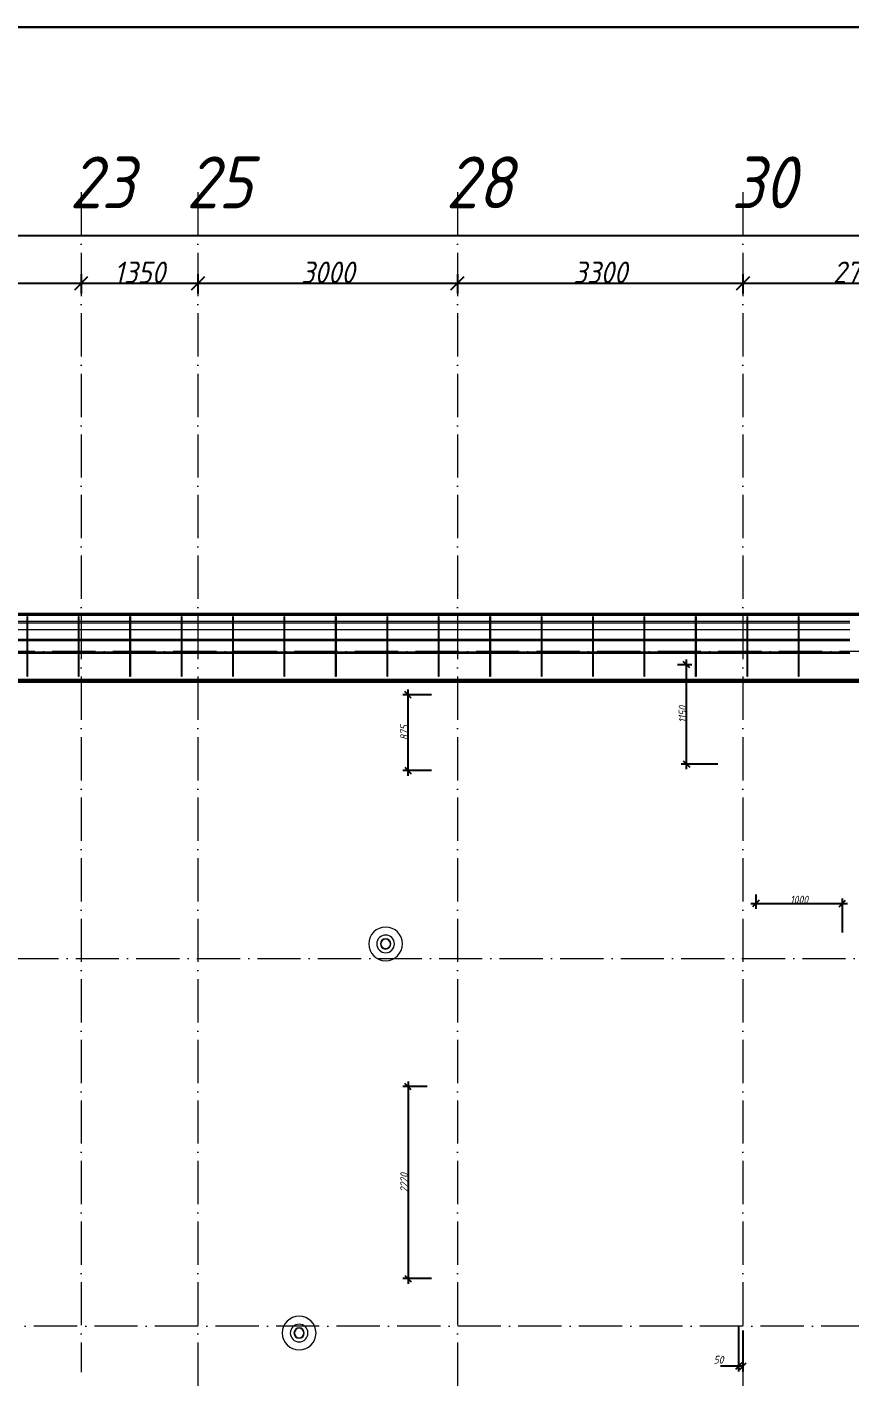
# Model space of a CAD drawing. Header units: millimetres. Extents: x -606178 to 312196, y -19338 to 632709.
# Drawn here: x -230927 to -221414, y 528953 to 544597 of the extents above; entities that cross this region are included whole.
import ezdxf

# ---------------------------------------------------------------- set-up
doc = ezdxf.new("R2010")
doc.units = ezdxf.units.MM
doc.linetypes.add('50_200_ШТРИХ_1Т_ш5_п1_п1_', pattern=[700, 500, -100, 0, -100])
for name, color, linetype, lineweight in [('A-____-____-DIMS', 7, 'Continuous', 9), ('A-FLOR-____-OTLN', 7, 'Continuous', 9), ('A-GENM-____-MCUT', 7, 'Continuous', 25), ('A-GENM-____-OTLN', 7, 'Continuous', 9), ('A-ROOF-____-OTLN', 7, 'Continuous', 9), ('A-WALL-____-OTLN', 7, 'Continuous', 9), ('S-GRID-____-IDEN', 7, 'Continuous', 9), ('S-GRID-____-OTLN-1', 7, '50_200_ШТРИХ_1Т_ш5_п1_п1_', 9), ('Текстовые примечания', 7, 'Continuous', 9)]:
    doc.layers.add(name, color=color, linetype=linetype, lineweight=lineweight)
doc.styles.add('ISOCPEUR_I_7', font='isocpeui.ttf', dxfattribs={"width": 0.9, "height": 90})
doc.styles.add('ISOCPEUR_I_9', font='isocpeui.ttf', dxfattribs={"width": 0.9, "height": 250})
doc.dimstyles.new('ISO-1_8_0_9К_СРЕДНИЙ_Кладочные_1', dxfattribs={"dimscale": 304.8, "dimtxt": 89.638306, "dimasz": 0.246063, "dimexe": 0.19685, "dimexo": 0, "dimgap": 0, "dimtad": 1, "dimdec": 3, "dimrnd": 0.001, "dimdsep": 46, "dimtxsty": 'ISOCPEUR_I_7', "dimblk1": 'OBLIQUE', "dimblk2": 'OBLIQUE', "dimsah": 1, "dimcen": 0.09, "dimdle": 0.19685, "dimazin": 0, "dimtfac": 1, "dimtdec": 4, "dimtix": 1, "dimtmove": 0, "dimatfit": 3, "dimfxl": 1, "dimtvp": 1, "dimtolj": 1, "dimtzin": 0, "dimarcsym": 2})
doc.dimstyles.new('ISO-1_8_0_9К_СРЕДНИЙ_Кладочные_2', dxfattribs={"dimscale": 304.8, "dimtxt": 89.638306, "dimasz": 0.246063, "dimexe": 0.19685, "dimexo": 0, "dimgap": 0, "dimtad": 1, "dimdec": 3, "dimrnd": 0.001, "dimdsep": 46, "dimtxsty": 'ISOCPEUR_I_7', "dimblk1": 'OBLIQUE', "dimblk2": 'OBLIQUE', "dimsah": 1, "dimcen": 0.09, "dimdle": 0.19685, "dimazin": 0, "dimtfac": 1, "dimtdec": 4, "dimtix": 1, "dimtmove": 1, "dimatfit": 3, "dimfxl": 1, "dimtvp": 1, "dimtolj": 1, "dimtzin": 0, "dimarcsym": 2})
doc.dimstyles.new('ISO-2_5_0_9К_БОЛЬШОЙ_ОСИ', dxfattribs={"dimscale": 304.8, "dimtxt": 248.995294, "dimasz": 0.492126, "dimexe": 0.393701, "dimexo": 0, "dimgap": 0, "dimtad": 1, "dimdec": 0, "dimzin": 0, "dimdsep": 46, "dimtxsty": 'ISOCPEUR_I_9', "dimblk1": 'OBLIQUE', "dimblk2": 'OBLIQUE', "dimsah": 1, "dimcen": 0.09, "dimdle": 0.393701, "dimazin": 0, "dimtfac": 1, "dimtdec": 4, "dimtix": 1, "dimtmove": 0, "dimatfit": 3, "dimfxl": 1, "dimtvp": 1, "dimtolj": 1, "dimtzin": 0, "dimarcsym": 2})
doc.dimstyles.new('ISO-2_5_0_9К_БОЛЬШОЙ_ОСИ_2', dxfattribs={"dimscale": 304.8, "dimtxt": 248.995294, "dimasz": 0.492126, "dimexe": 0.393701, "dimexo": 0, "dimgap": 0, "dimtad": 1, "dimdec": 0, "dimzin": 0, "dimdsep": 46, "dimtxsty": 'ISOCPEUR_I_9', "dimblk1": 'OBLIQUE', "dimblk2": 'OBLIQUE', "dimsah": 1, "dimcen": 0.09, "dimdle": 0.393701, "dimazin": 0, "dimtfac": 1, "dimtdec": 4, "dimtix": 1, "dimtmove": 2, "dimatfit": 3, "dimfxl": 1, "dimtvp": 1, "dimtolj": 1, "dimtzin": 0, "dimarcsym": 2})

# ---------------------------------------------------------------- blocks, each defined once
blk = doc.blocks.new('141_Фартук_СКБ - 141_Фартук_СКБ_вентфасад-30031396-АР1_План отверстий 2 этажа в осях 1-64_Ю-ЯЯ')
at = {"layer": 'A-GENM-____-MCUT'}
for p, q in [((26160, 758), (0, 758)), ((0, 757), (26160, 757)), ((26160, -29), (0, -29)), ((0, -30), (26160, -30))]:
    blk.add_line(p, q, dxfattribs=at)
at = {"layer": 'A-GENM-____-OTLN'}
for p, q in [((0, 765), (26160, 765)), ((0, 752), (26160, 752)), ((0, 743), (26160, 743)), ((0, 743), (26160, 743)), ((0, -11), (26160, -11)), ((0, -12), (26160, -12))]:
    blk.add_line(p, q, dxfattribs=at)
blk = doc.blocks.new('Элемент крепления - Пластина-30015157-АР1_План отверстий 2 этажа в осях 1-64_Ю-ЯЯ')
at = {"layer": 'A-GENM-____-OTLN'}
for p, q in [((25651, 85294), (25651, 85988)), ((25651, 85988), (25656, 85988)), ((25656, 85988), (25656, 85294)), ((25656, 85294), (25651, 85294))]:
    blk.add_line(p, q, dxfattribs=at)
blk = doc.blocks.new('Швеллер - 140х58-30031487-АР1_План отверстий 2 этажа в осях 1-64_Ю-ЯЯ')
at = {"layer": 'A-GENM-____-MCUT'}
for p, q in [((-2975, 75), (-3565, 75)), ((-3565, 71), (-2975, 71)), ((-2381, 75), (-2970, 75)), ((-2970, 71), (-2381, 71)), ((-1786, 75), (-2376, 75)), ((-2376, 71), (-1786, 71)), ((-1192, 75), (-1781, 75)), ((-1781, 71), (-1192, 71)), ((-597, 75), (-1187, 75)), ((-1187, 71), (-597, 71)), ((-3, 75), (-592, 75)), ((-592, 71), (-3, 71)), ((592, 75), (2, 75)), ((2, 71), (592, 71)), ((1187, 75), (597, 75)), ((597, 71), (1187, 71)), ((1781, 75), (1192, 75)), ((1192, 71), (1781, 71)), ((2376, 75), (1786, 75)), ((1786, 71), (2376, 71)), ((2970, 75), (2381, 75)), ((2381, 71), (2970, 71)), ((3565, 75), (2975, 75)), ((2975, 71), (3565, 71)), ((4159, 75), (3570, 75)), ((3570, 71), (4159, 71)), ((4754, 75), (4164, 75)), ((4164, 71), (4754, 71)), ((5348, 75), (4759, 75)), ((4759, 71), (5348, 71)), ((5943, 75), (5353, 75)), ((5353, 71), (5943, 71)), ((6538, 75), (5948, 75)), ((5948, 71), (6538, 71)), ((-2975, -71), (-3565, -71)), ((-3565, -75), (-2975, -75)), ((-2381, -71), (-2970, -71)), ((-2970, -75), (-2381, -75)), ((-1786, -71), (-2376, -71)), ((-2376, -75), (-1786, -75)), ((-1192, -71), (-1781, -71)), ((-1781, -75), (-1192, -75)), ((-597, -71), (-1187, -71)), ((-1187, -75), (-597, -75)), ((-3, -71), (-592, -71)), ((-592, -75), (-3, -75)), ((592, -71), (2, -71)), ((2, -75), (592, -75)), ((1187, -71), (597, -71)), ((597, -75), (1187, -75)), ((1781, -71), (1192, -71)), ((1192, -75), (1781, -75)), ((2376, -71), (1786, -71)), ((1786, -75), (2376, -75)), ((2970, -71), (2381, -71)), ((2381, -75), (2970, -75)), ((3565, -71), (2975, -71)), ((2975, -75), (3565, -75)), ((4159, -71), (3570, -71)), ((3570, -75), (4159, -75)), ((4754, -71), (4164, -71)), ((4164, -75), (4754, -75)), ((5348, -71), (4759, -71)), ((4759, -75), (5348, -75)), ((5943, -71), (5353, -71)), ((5353, -75), (5943, -75)), ((6538, -71), (5948, -71)), ((5948, -75), (6538, -75))]:
    blk.add_line(p, q, dxfattribs=at)
blk = doc.blocks.new('Кровельный аэратор - 143_Кровельный аэратор-15605992-АР1_План отверстий 2 этажа в осях 1-64_Ю-ЯЯ')
at = {"layer": 'A-GENM-____-OTLN'}
for radius, start, end in [(195, 360, 180), (195, 180, 360), (102, 360, 180), (102, 180, 360), (60, 360, 180), (60, 180, 360), (55, 360, 180), (55, 180, 360)]:
    blk.add_arc((0, 0), radius, start, end, dxfattribs=at)
blk = doc.blocks.new('_Oblique')
at = {"color": 0, "linetype": 'ByBlock', "lineweight": -2}
blk.add_line((-0.5, -0.5), (0.5, 0.5), dxfattribs=at)
blk = doc.blocks.new('*D4863')
at = {"layer": 'A-____-____-DIMS', "color": 0, "lineweight": -2, "transparency": 16777216}
for p, q in [((-232721, 541635), (-230181, 541635)), ((-232601, 541741), (-232601, 541515)), ((-230301, 541741), (-230301, 541515))]:
    blk.add_line(p, q, dxfattribs=at)
at = {"layer": 'Defpoints', "color": 0, "transparency": 16777216}
for p in [(-232601, 541741), (-230301, 541741), (-230301, 541635)]:
    blk.add_point(p, dxfattribs=at)
at = {"layer": 'A-____-____-DIMS', "color": 0, "lineweight": -2, "transparency": 16777216, "xscale": 150, "yscale": 150, "zscale": 150, "rotation": 180}
blk.add_blockref('_Oblique', (-232601, 541635), dxfattribs=at)
at = {"layer": 'A-____-____-DIMS', "color": 0, "lineweight": -2, "transparency": 16777216, "xscale": 150, "yscale": 150, "zscale": 150}
blk.add_blockref('_Oblique', (-230301, 541635), dxfattribs=at)
at = {"layer": 'A-____-____-DIMS', "color": 0, "transparency": 16777216, "insert": (-231451, 541760), "char_height": 250, "width": 758.48, "attachment_point": 5, "style": 'ISOCPEUR_I_9'}
blk.add_mtext('\\A1;2300', dxfattribs=at)
blk = doc.blocks.new('*D4864')
at = {"layer": 'A-____-____-DIMS', "color": 0, "lineweight": -2, "transparency": 16777216}
for p, q in [((-230421, 541635), (-228831, 541635)), ((-230301, 541741), (-230301, 541515)), ((-228951, 541741), (-228951, 541515))]:
    blk.add_line(p, q, dxfattribs=at)
at = {"layer": 'Defpoints', "color": 0, "transparency": 16777216}
for p in [(-230301, 541741), (-228951, 541741), (-228951, 541635)]:
    blk.add_point(p, dxfattribs=at)
at = {"layer": 'A-____-____-DIMS', "color": 0, "lineweight": -2, "transparency": 16777216, "xscale": 150, "yscale": 150, "zscale": 150, "rotation": 180}
blk.add_blockref('_Oblique', (-230301, 541635), dxfattribs=at)
at = {"layer": 'A-____-____-DIMS', "color": 0, "lineweight": -2, "transparency": 16777216, "xscale": 150, "yscale": 150, "zscale": 150}
blk.add_blockref('_Oblique', (-228951, 541635), dxfattribs=at)
at = {"layer": 'A-____-____-DIMS', "color": 0, "transparency": 16777216, "insert": (-229626, 541760), "char_height": 250, "width": 701.02, "attachment_point": 5, "style": 'ISOCPEUR_I_9'}
blk.add_mtext('\\A1;1350', dxfattribs=at)
blk = doc.blocks.new('*D4865')
at = {"layer": 'A-____-____-DIMS', "color": 0, "lineweight": -2, "transparency": 16777216}
for p, q in [((-229071, 541635), (-225831, 541635)), ((-228951, 541741), (-228951, 541515)), ((-225951, 541741), (-225951, 541515))]:
    blk.add_line(p, q, dxfattribs=at)
at = {"layer": 'Defpoints', "color": 0, "transparency": 16777216}
for p in [(-228951, 541741), (-225951, 541741), (-225951, 541635)]:
    blk.add_point(p, dxfattribs=at)
at = {"layer": 'A-____-____-DIMS', "color": 0, "lineweight": -2, "transparency": 16777216, "xscale": 150, "yscale": 150, "zscale": 150, "rotation": 180}
blk.add_blockref('_Oblique', (-228951, 541635), dxfattribs=at)
at = {"layer": 'A-____-____-DIMS', "color": 0, "lineweight": -2, "transparency": 16777216, "xscale": 150, "yscale": 150, "zscale": 150}
blk.add_blockref('_Oblique', (-225951, 541635), dxfattribs=at)
at = {"layer": 'A-____-____-DIMS', "color": 0, "transparency": 16777216, "insert": (-227451, 541760), "char_height": 250, "width": 758.48, "attachment_point": 5, "style": 'ISOCPEUR_I_9'}
blk.add_mtext('\\A1;3000', dxfattribs=at)
blk = doc.blocks.new('*D4866')
at = {"layer": 'A-____-____-DIMS', "color": 0, "lineweight": -2, "transparency": 16777216}
for p, q in [((-226071, 541635), (-222531, 541635)), ((-225951, 541741), (-225951, 541515)), ((-222651, 541741), (-222651, 541515))]:
    blk.add_line(p, q, dxfattribs=at)
at = {"layer": 'Defpoints', "color": 0, "transparency": 16777216}
for p in [(-225951, 541741), (-222651, 541741), (-222651, 541635)]:
    blk.add_point(p, dxfattribs=at)
at = {"layer": 'A-____-____-DIMS', "color": 0, "lineweight": -2, "transparency": 16777216, "xscale": 150, "yscale": 150, "zscale": 150, "rotation": 180}
blk.add_blockref('_Oblique', (-225951, 541635), dxfattribs=at)
at = {"layer": 'A-____-____-DIMS', "color": 0, "lineweight": -2, "transparency": 16777216, "xscale": 150, "yscale": 150, "zscale": 150}
blk.add_blockref('_Oblique', (-222651, 541635), dxfattribs=at)
at = {"layer": 'A-____-____-DIMS', "color": 0, "transparency": 16777216, "insert": (-224301, 541760), "char_height": 250, "width": 758.48, "attachment_point": 5, "style": 'ISOCPEUR_I_9'}
blk.add_mtext('\\A1;3300', dxfattribs=at)
blk = doc.blocks.new('*D4867')
at = {"layer": 'A-____-____-DIMS', "color": 0, "lineweight": -2, "transparency": 16777216}
for p, q in [((-222771, 541635), (-219831, 541635)), ((-222651, 541741), (-222651, 541515)), ((-219951, 541741), (-219951, 541515))]:
    blk.add_line(p, q, dxfattribs=at)
at = {"layer": 'Defpoints', "color": 0, "transparency": 16777216}
for p in [(-222651, 541741), (-219951, 541741), (-219951, 541635)]:
    blk.add_point(p, dxfattribs=at)
at = {"layer": 'A-____-____-DIMS', "color": 0, "lineweight": -2, "transparency": 16777216, "xscale": 150, "yscale": 150, "zscale": 150, "rotation": 180}
blk.add_blockref('_Oblique', (-222651, 541635), dxfattribs=at)
at = {"layer": 'A-____-____-DIMS', "color": 0, "lineweight": -2, "transparency": 16777216, "xscale": 150, "yscale": 150, "zscale": 150}
blk.add_blockref('_Oblique', (-219951, 541635), dxfattribs=at)
at = {"layer": 'A-____-____-DIMS', "color": 0, "transparency": 16777216, "insert": (-221301, 541761), "char_height": 250, "width": 758.48, "attachment_point": 5, "style": 'ISOCPEUR_I_9'}
blk.add_mtext('\\A1;2700', dxfattribs=at)
blk = doc.blocks.new('*D4889')
at = {"layer": 'A-____-____-DIMS', "color": 0, "lineweight": -2, "transparency": 16777216}
for p, q in [((-267251, 542293), (-267251, 542067)), ((-163751, 542293), (-163751, 542067)), ((-267371, 542187), (-216018, 542187)), ((-163631, 542187), (-215139, 542187))]:
    blk.add_line(p, q, dxfattribs=at)
at = {"layer": 'Defpoints', "color": 0, "transparency": 16777216}
for p in [(-267251, 542293), (-163751, 542293), (-163751, 542187)]:
    blk.add_point(p, dxfattribs=at)
at = {"layer": 'A-____-____-DIMS', "color": 0, "lineweight": -2, "transparency": 16777216, "xscale": 150, "yscale": 150, "zscale": 150, "rotation": 180}
blk.add_blockref('_Oblique', (-267251, 542187), dxfattribs=at)
at = {"layer": 'A-____-____-DIMS', "color": 0, "lineweight": -2, "transparency": 16777216, "xscale": 150, "yscale": 150, "zscale": 150}
blk.add_blockref('_Oblique', (-163751, 542187), dxfattribs=at)
at = {"layer": 'A-____-____-DIMS', "color": 0, "transparency": 16777216, "insert": (-216119, 542514), "char_height": 250, "width": 1080.26, "attachment_point": 1, "line_spacing_factor": 1.149209, "style": 'ISOCPEUR_I_9'}
blk.add_mtext('\\A1;103500', dxfattribs=at)
blk = doc.blocks.new('*D4916')
at = {"layer": 'A-____-____-DIMS', "color": 0, "lineweight": -2, "transparency": 16777216}
for p, q in [((-222701, 529574), (-222701, 529052)), ((-222651, 529525), (-222651, 529052)), ((-222701, 529112), (-222909, 529112)), ((-222651, 529112), (-222761, 529112))]:
    blk.add_line(p, q, dxfattribs=at)
at = {"layer": 'Defpoints', "color": 0, "transparency": 16777216}
for p in [(-222701, 529574), (-222651, 529525), (-222651, 529112)]:
    blk.add_point(p, dxfattribs=at)
at = {"layer": 'A-____-____-DIMS', "color": 0, "lineweight": -2, "transparency": 16777216, "xscale": 75, "yscale": 75, "zscale": 75, "rotation": 180}
blk.add_blockref('_Oblique', (-222701, 529112), dxfattribs=at)
at = {"layer": 'A-____-____-DIMS', "color": 0, "lineweight": -2, "transparency": 16777216, "xscale": 75, "yscale": 75, "zscale": 75}
blk.add_blockref('_Oblique', (-222651, 529112), dxfattribs=at)
at = {"layer": 'A-____-____-DIMS', "color": 0, "transparency": 16777216, "insert": (-222989, 529232), "char_height": 90, "width": 273.05, "attachment_point": 1, "line_spacing_factor": 1.149209, "style": 'ISOCPEUR_I_7'}
blk.add_mtext('\\A1;50', dxfattribs=at)
blk = doc.blocks.new('*D4917')
at = {"layer": 'A-____-____-DIMS', "color": 0, "lineweight": -2, "transparency": 16777216}
for p, q in [((-222501, 534568), (-222501, 534402)), ((-222561, 534462), (-221441, 534462)), ((-221501, 534127), (-221501, 534522))]:
    blk.add_line(p, q, dxfattribs=at)
at = {"layer": 'Defpoints', "color": 0, "transparency": 16777216}
for p in [(-222501, 534568), (-221501, 534462), (-221501, 534127)]:
    blk.add_point(p, dxfattribs=at)
at = {"layer": 'A-____-____-DIMS', "color": 0, "lineweight": -2, "transparency": 16777216, "xscale": 75, "yscale": 75, "zscale": 75, "rotation": 180}
blk.add_blockref('_Oblique', (-222501, 534462), dxfattribs=at)
at = {"layer": 'A-____-____-DIMS', "color": 0, "lineweight": -2, "transparency": 16777216, "xscale": 75, "yscale": 75, "zscale": 75}
blk.add_blockref('_Oblique', (-221501, 534462), dxfattribs=at)
at = {"layer": 'A-____-____-DIMS', "color": 0, "transparency": 16777216, "insert": (-222001, 534507), "char_height": 90, "width": 504.73, "attachment_point": 5, "style": 'ISOCPEUR_I_7'}
blk.add_mtext('\\A1;1000', dxfattribs=at)
blk = doc.blocks.new('*D4918')
at = {"layer": 'A-____-____-DIMS', "color": 0, "lineweight": -2, "transparency": 16777216}
for p, q in [((-223409, 537225), (-223243, 537225)), ((-223303, 536015), (-223303, 537285)), ((-222942, 536075), (-223363, 536075))]:
    blk.add_line(p, q, dxfattribs=at)
at = {"layer": 'Defpoints', "color": 0, "transparency": 16777216}
for p in [(-223409, 537225), (-223303, 537225), (-222942, 536075)]:
    blk.add_point(p, dxfattribs=at)
at = {"layer": 'A-____-____-DIMS', "color": 0, "lineweight": -2, "transparency": 16777216, "xscale": 75, "yscale": 75, "zscale": 75}
for p, rotation in [((-223303, 537225), 90), ((-223303, 536075), 270)]:
    blk.add_blockref('_Oblique', p, dxfattribs=dict(at, rotation=rotation))
at = {"layer": 'A-____-____-DIMS', "color": 0, "transparency": 16777216, "insert": (-223348, 536650), "char_height": 90, "width": 463.36, "attachment_point": 5, "rotation": 90, "style": 'ISOCPEUR_I_7'}
blk.add_mtext('\\A1;1150', dxfattribs=at)
blk = doc.blocks.new('*D4982')
at = {"layer": 'A-____-____-DIMS', "color": 0, "lineweight": -2, "transparency": 16777216}
for p, q in [((-226522, 535940), (-226522, 536935)), ((-226251, 536875), (-226582, 536875)), ((-226251, 536000), (-226582, 536000))]:
    blk.add_line(p, q, dxfattribs=at)
at = {"layer": 'Defpoints', "color": 0, "transparency": 16777216}
for p in [(-226522, 536875), (-226251, 536875), (-226251, 536000)]:
    blk.add_point(p, dxfattribs=at)
at = {"layer": 'A-____-____-DIMS', "color": 0, "lineweight": -2, "transparency": 16777216, "xscale": 75, "yscale": 75, "zscale": 75}
for p, rotation in [((-226522, 536875), 90), ((-226522, 536000), 270)]:
    blk.add_blockref('_Oblique', p, dxfattribs=dict(at, rotation=rotation))
at = {"layer": 'A-____-____-DIMS', "color": 0, "transparency": 16777216, "insert": (-226567, 536438), "char_height": 90, "width": 409.58, "attachment_point": 5, "rotation": 90, "style": 'ISOCPEUR_I_7'}
blk.add_mtext('\\A1;875', dxfattribs=at)
blk = doc.blocks.new('*D4983')
at = {"layer": 'A-____-____-DIMS', "color": 0, "lineweight": -2, "transparency": 16777216}
for p, q in [((-226522, 532405), (-226522, 530065)), ((-226301, 532345), (-226582, 532345)), ((-226251, 530125), (-226582, 530125))]:
    blk.add_line(p, q, dxfattribs=at)
at = {"layer": 'Defpoints', "color": 0, "transparency": 16777216}
for p in [(-226301, 532345), (-226522, 530125), (-226251, 530125)]:
    blk.add_point(p, dxfattribs=at)
at = {"layer": 'A-____-____-DIMS', "color": 0, "lineweight": -2, "transparency": 16777216, "xscale": 75, "yscale": 75, "zscale": 75}
for p, rotation in [((-226522, 532345), 90), ((-226522, 530125), 270)]:
    blk.add_blockref('_Oblique', p, dxfattribs=dict(at, rotation=rotation))
at = {"layer": 'A-____-____-DIMS', "color": 0, "transparency": 16777216, "insert": (-226567, 531235), "char_height": 90, "width": 546.1, "attachment_point": 5, "rotation": 90, "style": 'ISOCPEUR_I_7'}
blk.add_mtext('\\A1;2220', dxfattribs=at)

msp = doc.modelspace()

# ---------------------------------------------------------------- linework, layer by layer
at = {"color": 1, "lineweight": 0}
msp.add_lwpolyline([(-272464.0879, 544596.983), (-159228.0879, 544596.983), (-159228.0879, 445768.983), (-272464.0879, 445768.983)], close=True, dxfattribs=at)
at = {"layer": 'A-FLOR-____-OTLN'}
for p, q in [((-230926.5283, 537625.3011), (-231516.0738, 537625.3011)), ((-230331.9829, 537625.3011), (-230921.5283, 537625.3011)), ((-229737.4374, 537625.3011), (-230326.9829, 537625.3011)), ((-229142.892, 537625.3011), (-229732.4374, 537625.3011)), ((-228548.3465, 537625.3011), (-229137.892, 537625.3011)), ((-227953.8011, 537625.3011), (-228543.3465, 537625.3011)), ((-227359.2556, 537625.3011), (-227948.8011, 537625.3011)), ((-226764.7102, 537625.3011), (-227354.2556, 537625.3011)), ((-226170.1647, 537625.3011), (-226759.7102, 537625.3011)), ((-225575.6193, 537625.3011), (-226165.1647, 537625.3011)), ((-224981.0738, 537625.3011), (-225570.6193, 537625.3011)), ((-224386.5283, 537625.3011), (-224976.0738, 537625.3011)), ((-223791.9829, 537625.3011), (-224381.5283, 537625.3011)), ((-223197.4374, 537625.3011), (-223786.9829, 537625.3011)), ((-222602.892, 537625.3011), (-223192.4374, 537625.3011)), ((-222008.3465, 537625.3011), (-222597.892, 537625.3011)), ((-221413.8011, 537625.3011), (-222003.3465, 537625.3011)), ((-241031.3011, 537055.3011), (-214871.3011, 537055.3011))]:
    msp.add_line(p, q, dxfattribs=at)
at = {"layer": 'A-ROOF-____-OTLN'}
msp.add_line((-226881.3011, 537039.7389), (-226881.3011, 537055.3011), dxfattribs=at)
at = {"layer": 'A-WALL-____-OTLN'}
for p, q in [((-231516.0738, 537725.3011), (-230926.5283, 537725.3011)), ((-230926.5283, 537705.3011), (-231516.0738, 537705.3011)), ((-230921.5283, 537725.3011), (-230331.9829, 537725.3011)), ((-230331.9829, 537705.3011), (-230921.5283, 537705.3011)), ((-230326.9829, 537725.3011), (-229737.4374, 537725.3011)), ((-229737.4374, 537705.3011), (-230326.9829, 537705.3011)), ((-229732.4374, 537725.3011), (-229142.892, 537725.3011)), ((-229142.892, 537705.3011), (-229732.4374, 537705.3011)), ((-229137.892, 537725.3011), (-228548.3465, 537725.3011)), ((-228548.3465, 537705.3011), (-229137.892, 537705.3011)), ((-228543.3465, 537725.3011), (-227953.8011, 537725.3011)), ((-227953.8011, 537705.3011), (-228543.3465, 537705.3011)), ((-227948.8011, 537725.3011), (-227359.2556, 537725.3011)), ((-227359.2556, 537705.3011), (-227948.8011, 537705.3011)), ((-227354.2556, 537725.3011), (-226764.7102, 537725.3011)), ((-226764.7102, 537705.3011), (-227354.2556, 537705.3011)), ((-226759.7102, 537725.3011), (-226170.1647, 537725.3011)), ((-226170.1647, 537705.3011), (-226759.7102, 537705.3011)), ((-226165.1647, 537725.3011), (-225575.6193, 537725.3011)), ((-225575.6193, 537705.3011), (-226165.1647, 537705.3011)), ((-225570.6193, 537725.3011), (-224981.0738, 537725.3011)), ((-224981.0738, 537705.3011), (-225570.6193, 537705.3011)), ((-224976.0738, 537725.3011), (-224386.5283, 537725.3011)), ((-224386.5283, 537705.3011), (-224976.0738, 537705.3011)), ((-224381.5283, 537725.3011), (-223791.9829, 537725.3011)), ((-223791.9829, 537705.3011), (-224381.5283, 537705.3011)), ((-223786.9829, 537725.3011), (-223197.4374, 537725.3011)), ((-223197.4374, 537705.3011), (-223786.9829, 537705.3011)), ((-223192.4374, 537725.3011), (-222602.892, 537725.3011)), ((-222602.892, 537705.3011), (-223192.4374, 537705.3011)), ((-222597.892, 537725.3011), (-222008.3465, 537725.3011)), ((-222008.3465, 537705.3011), (-222597.892, 537705.3011)), ((-222003.3465, 537725.3011), (-221413.8011, 537725.3011)), ((-221413.8011, 537705.3011), (-222003.3465, 537705.3011))]:
    msp.add_line(p, q, dxfattribs=at)
at = {"layer": 'S-GRID-____-OTLN-1'}
for p, q in [((-230301.3011, 542687.1106), (-230301.3011, 529041.5894)), ((-228951.3011, 542687.1106), (-228951.3011, 504685.847)), ((-225951.3011, 542687.1106), (-225951.3011, 504685.847)), ((-222651.3011, 542687.1106), (-222651.3011, 518469.7429)), ((-160826.8945, 537375.3011), (-269570.0713, 537375.3011)), ((-269570.0713, 533825.3011), (-160826.8945, 533825.3011)), ((-217746.7033, 529575.3011), (-269570.0713, 529575.3011))]:
    msp.add_line(p, q, dxfattribs=at)
at = {"layer": 'Текстовые примечания', "color": 1, "lineweight": 30}
msp.add_lwpolyline([(-19349.125, 544596.983), (-401724.6123, 544596.983)], dxfattribs=at)

# ---------------------------------------------------------------- block references
at = {"layer": 'A-GENM-____-OTLN', "rotation": 180}
msp.add_blockref('141_Фартук_СКБ - 141_Фартук_СКБ_вентфасад-30031396-АР1_План отверстий 2 этажа в осях 1-64_Ю-ЯЯ', (-214871.3011, 537782.3011), dxfattribs=at)
at = {"layer": 'A-GENM-____-OTLN'}
for name, p in [('Элемент крепления - Пластина-30015157-АР1_План отверстий 2 этажа в осях 1-64_Ю-ЯЯ', (-256577.6647, 451794.2592)), ('Элемент крепления - Пластина-30015157-АР1_План отверстий 2 этажа в осях 1-64_Ю-ЯЯ', (-255983.1193, 451794.2592)), ('Элемент крепления - Пластина-30015157-АР1_План отверстий 2 этажа в осях 1-64_Ю-ЯЯ', (-255388.5738, 451794.2592)), ('Элемент крепления - Пластина-30015157-АР1_План отверстий 2 этажа в осях 1-64_Ю-ЯЯ', (-254794.0283, 451794.2592)), ('Элемент крепления - Пластина-30015157-АР1_План отверстий 2 этажа в осях 1-64_Ю-ЯЯ', (-254199.4829, 451794.2592)), ('Элемент крепления - Пластина-30015157-АР1_План отверстий 2 этажа в осях 1-64_Ю-ЯЯ', (-253604.9374, 451794.2592)), ('Элемент крепления - Пластина-30015157-АР1_План отверстий 2 этажа в осях 1-64_Ю-ЯЯ', (-253010.392, 451794.2592)), ('Элемент крепления - Пластина-30015157-АР1_План отверстий 2 этажа в осях 1-64_Ю-ЯЯ', (-252415.8465, 451794.2592)), ('Элемент крепления - Пластина-30015157-АР1_План отверстий 2 этажа в осях 1-64_Ю-ЯЯ', (-251821.3011, 451794.2592)), ('Элемент крепления - Пластина-30015157-АР1_План отверстий 2 этажа в осях 1-64_Ю-ЯЯ', (-251226.7556, 451794.2592)), ('Элемент крепления - Пластина-30015157-АР1_План отверстий 2 этажа в осях 1-64_Ю-ЯЯ', (-250632.2102, 451794.2592)), ('Элемент крепления - Пластина-30015157-АР1_План отверстий 2 этажа в осях 1-64_Ю-ЯЯ', (-250037.6647, 451794.2592)), ('Элемент крепления - Пластина-30015157-АР1_План отверстий 2 этажа в осях 1-64_Ю-ЯЯ', (-249443.1193, 451794.2592)), ('Элемент крепления - Пластина-30015157-АР1_План отверстий 2 этажа в осях 1-64_Ю-ЯЯ', (-248848.5738, 451794.2592)), ('Элемент крепления - Пластина-30015157-АР1_План отверстий 2 этажа в осях 1-64_Ю-ЯЯ', (-248254.0283, 451794.2592)), ('Элемент крепления - Пластина-30015157-АР1_План отверстий 2 этажа в осях 1-64_Ю-ЯЯ', (-247659.4829, 451794.2592)), ('Швеллер - 140х58-30031487-АР1_План отверстий 2 этажа в осях 1-64_Ю-ЯЯ', (-227951.3011, 537435.3011)), ('Кровельный аэратор - 143_Кровельный аэратор-15605992-АР1_План отверстий 2 этажа в осях 1-64_Ю-ЯЯ', (-226781.3011, 533995.3011)), ('Кровельный аэратор - 143_Кровельный аэратор-15605992-АР1_План отверстий 2 этажа в осях 1-64_Ю-ЯЯ', (-227781.3011, 529495.3011))]:
    msp.add_blockref(name, p, dxfattribs=at)

# ---------------------------------------------------------------- texts
at = {"layer": 'S-GRID-____-IDEN', "char_height": 600, "width": 404.0505, "attachment_point": 1, "style": 'ISOCPEUR_I_9'}
for s, insert in [('23', (-230435.6728, 543101.0442)), ('25', (-229085.6728, 543101.0442)), ('28', (-226085.6728, 543101.0442)), ('30', (-222785.6728, 543101.0442))]:
    msp.add_mtext(s, dxfattribs=dict(at, insert=insert))

# ---------------------------------------------------------------- dimensions: what is measured, and where the dimension line sits
at = {"layer": 'A-____-____-DIMS'}
for base, p1, p2, dimstyle, override, picture, middle in [((-163751.3011, 542186.9277), (-267251.3011, 542292.9937), (-163751.3011, 542292.9937), 'ISO-2_5_0_9К_БОЛЬШОЙ_ОСИ_2', {"dimpost": '<>', "dimfxl": 103500}, '*D4889', (-215578.4508, 542346.875)), ((-222651.3011, 529112.2823), (-222701.3011, 529573.9511), (-222651.3011, 529525.3011), 'ISO-1_8_0_9К_СРЕДНИЙ_Кладочные_1', {"dimpost": '<>', "dimfxl": 69.762581}, '*D4916', (-222852.6486, 529112.2823))]:
    dim = msp.add_linear_dim(base=base, p1=p1, p2=p2, dimstyle=dimstyle, override=override, dxfattribs=at)
    dim.commit()
    dim.dimension.update_dxf_attribs({"geometry": picture, "text_midpoint": middle, "dimtype": 160})
for base, p1, p2, dimstyle, override, picture, middle in [((-230301.3011, 541634.7084), (-232601.3011, 541740.7745), (-230301.3011, 541740.7745), 'ISO-2_5_0_9К_БОЛЬШОЙ_ОСИ', {"dimpost": '<>', "dimfxl": 2300}, '*D4863', (-231451.3011, 541759.7084)), ((-228951.3011, 541634.7084), (-230301.3011, 541740.7745), (-228951.3011, 541740.7745), 'ISO-2_5_0_9К_БОЛЬШОЙ_ОСИ', {"dimpost": '<>', "dimfxl": 1350}, '*D4864', (-229626.3011, 541759.7084)), ((-225951.3011, 541634.7084), (-228951.3011, 541740.7745), (-225951.3011, 541740.7745), 'ISO-2_5_0_9К_БОЛЬШОЙ_ОСИ', {"dimpost": '<>', "dimfxl": 3000}, '*D4865', (-227451.3011, 541759.7084)), ((-222651.3011, 541634.7084), (-225951.3011, 541740.7745), (-222651.3011, 541740.7745), 'ISO-2_5_0_9К_БОЛЬШОЙ_ОСИ', {"dimpost": '<>', "dimfxl": 3300}, '*D4866', (-224301.3011, 541759.7084)), ((-219951.3011, 541634.7084), (-222651.3011, 541740.7745), (-219951.3011, 541740.7745), 'ISO-2_5_0_9К_БОЛЬШОЙ_ОСИ', {"dimpost": '<>', "dimfxl": 2700}, '*D4867', (-221301.3011, 541761.3183)), ((-221501.3011, 534462.2076), (-222501.3011, 534568.2736), (-221501.3011, 534126.6512), 'ISO-1_8_0_9К_СРЕДНИЙ_Кладочные_2', {"dimpost": '<>', "dimfxl": 1093.174439}, '*D4917', (-222001.3011, 534507.2076))]:
    dim = msp.add_linear_dim(base=base, p1=p1, p2=p2, dimstyle=dimstyle, override=override, dxfattribs=at)
    dim.commit()
    dim.dimension.update_dxf_attribs({"geometry": picture, "text_midpoint": middle})
for base, p1, p2, override, picture, middle in [((-223302.678, 537225.3011), (-222942.0824, 536075.3011), (-223408.7441, 537225.3011), {"dimpost": '<>', "dimfxl": 1241.077389}, '*D4918', (-223347.678, 536650.3011)), ((-226521.6004, 536875.3011), (-226251.3011, 536000.3011), (-226251.3011, 536875.3011), {"dimpost": '<>', "dimfxl": 875}, '*D4982', (-226567.1799, 536437.8011)), ((-226521.6004, 530125.3011), (-226301.3011, 532345.3011), (-226251.3011, 530125.3011), {"dimpost": '<>', "dimfxl": 2220.562992}, '*D4983', (-226566.6004, 531235.3011))]:
    dim = msp.add_linear_dim(base=base, p1=p1, p2=p2, angle=90, dimstyle='ISO-1_8_0_9К_СРЕДНИЙ_Кладочные_2', override=override, dxfattribs=at)
    dim.commit()
    dim.dimension.update_dxf_attribs({"geometry": picture, "text_midpoint": middle})

doc.saveas('drawing.dxf')
